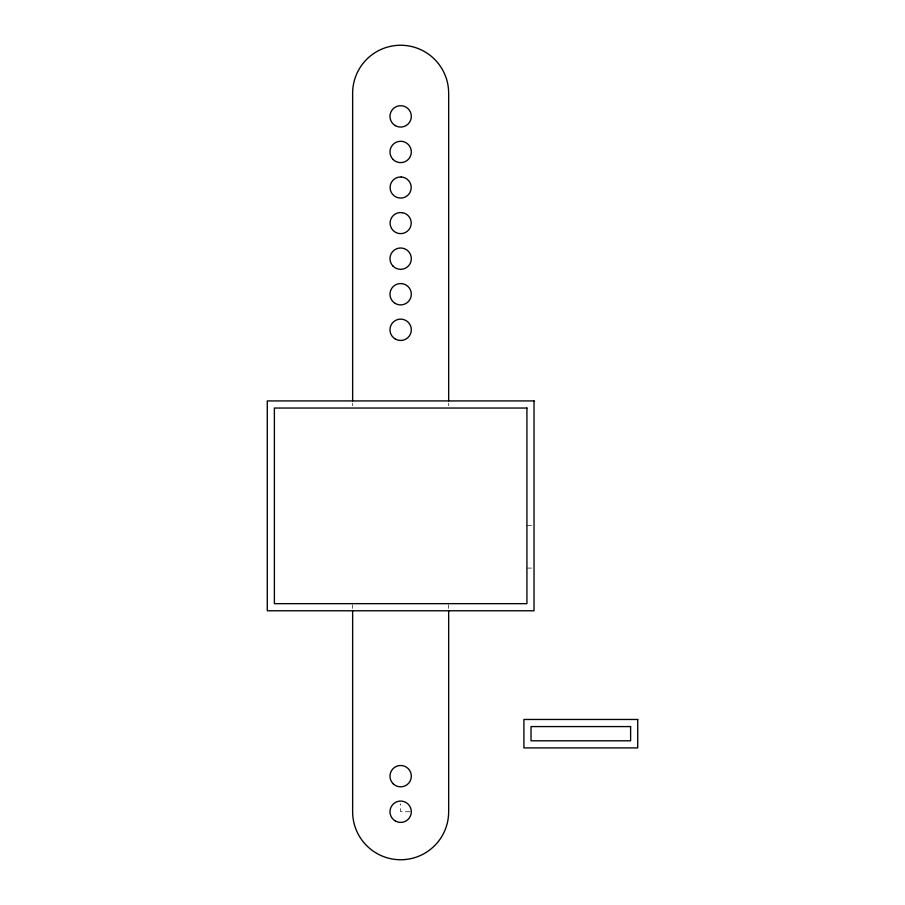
<?xml version="1.0" encoding="UTF-8"?>
<svg xmlns="http://www.w3.org/2000/svg" width="905" height="905" viewBox="0 0 905 905"><rect width="100%" height="100%" fill="white"/><g stroke="black" fill="none" stroke-linecap="round" stroke-linejoin="round"><path stroke-width="0.68" stroke-dasharray="4.53 3.39" d="M526.925 525.409L532.853 525.409M526.925 568.091L532.853 568.091M409.988 811.728L400.655 811.728L400.655 803.731M448.665 403.302L448.665 405.666M448.665 604.845L448.665 608.409M352.633 403.302L352.633 405.666M352.633 604.845L352.633 608.409"/><path stroke-width="1.36" d="M448.665 400.926L448.665 93.272A48.022 48.022 0 0 0 400.655 45.25A48.022 48.022 0 0 0 352.633 93.272L352.633 400.926M448.665 610.773L448.665 811.728A48.022 48.022 0 0 1 400.655 859.75A48.022 48.022 0 0 1 352.633 811.728L352.633 610.773M401.243 176.984L398.494 177.188A10.555 10.555 0 0 0 400.067 198.059L402.804 197.856A10.555 10.555 0 0 0 401.243 176.984M534.029 400.926L267.28 400.926L267.28 610.773L534.029 610.773L534.029 400.926M526.925 408.042L274.385 408.042L274.385 603.658L526.925 603.658L526.925 408.042M637.72 719.464L523.905 719.464L523.905 747.915L637.72 747.915L637.72 719.464M630.615 726.579L531.02 726.579L531.02 740.799L630.615 740.799L630.615 726.579M402.397 212.675L399.648 212.584A10.555 10.555 0 0 0 398.913 233.501L401.662 233.592A10.555 10.555 0 0 0 402.397 212.675M395.315 339.036A10.668 10.668 0 0 0 411.323 329.793A10.668 10.668 0 0 0 395.315 320.551A10.668 10.668 0 0 0 395.315 339.036M395.315 125.625A10.668 10.668 0 0 0 411.323 116.383A10.668 10.668 0 0 0 395.315 107.141A10.668 10.668 0 0 0 395.315 125.625M393.109 159.495A10.668 10.668 0 0 0 410.961 154.71A10.668 10.668 0 0 0 397.895 141.644A10.668 10.668 0 0 0 393.109 159.495M395.315 303.469A10.668 10.668 0 0 0 411.323 294.227A10.668 10.668 0 0 0 395.315 284.985A10.668 10.668 0 0 0 395.315 303.469M393.109 266.206A10.668 10.668 0 0 0 410.961 261.421A10.668 10.668 0 0 0 397.895 248.355A10.668 10.668 0 0 0 393.109 266.206M395.315 820.971A10.668 10.668 0 0 0 411.323 811.728A10.668 10.668 0 0 0 395.315 802.497A10.668 10.668 0 0 0 395.315 820.971M393.109 783.707A10.668 10.668 0 0 0 410.961 778.922A10.668 10.668 0 0 0 397.895 765.856A10.668 10.668 0 0 0 393.109 783.707"/></g></svg>
